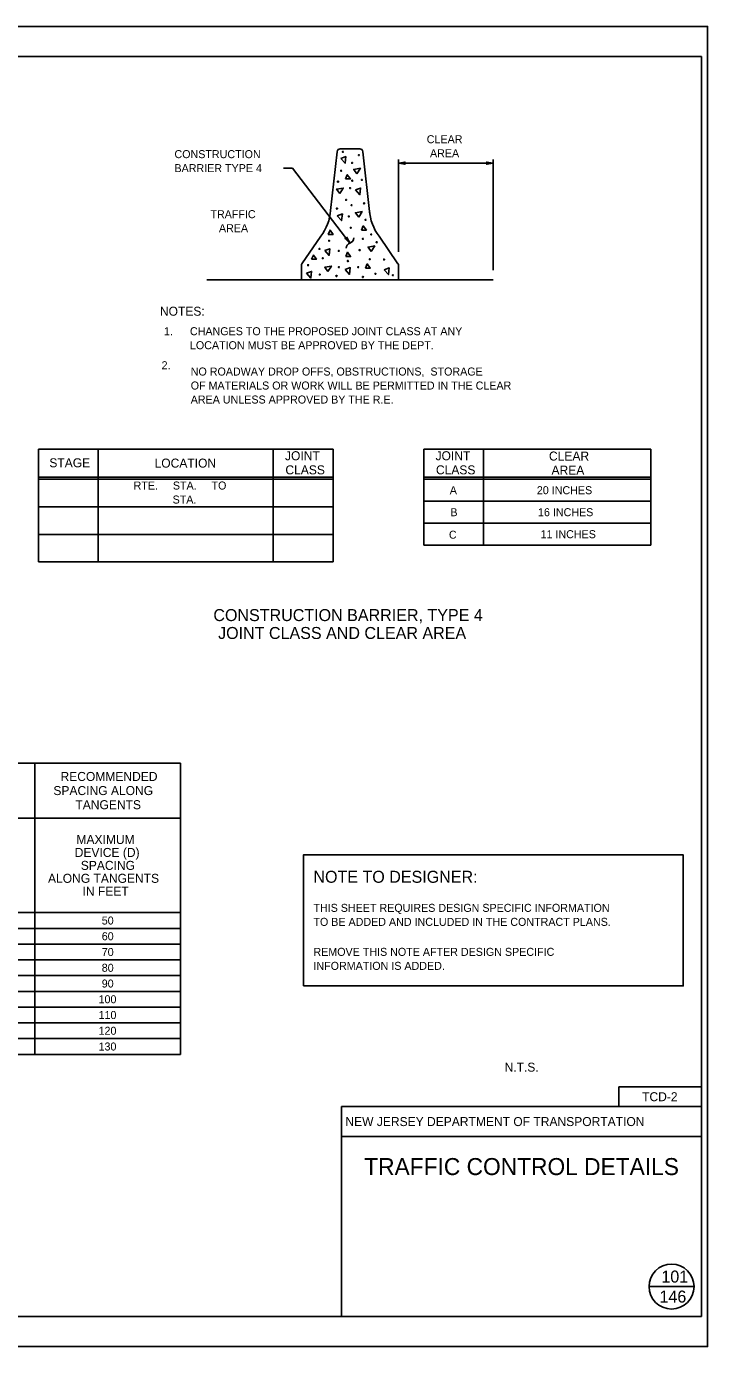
# Model space of a CAD drawing. Extents: x 499945 to 500993, y 502505 to 503165.
# Drawn here: x 500653 to 500993, y 502505 to 503165 of the extents above; entities that cross this region are included whole.
import ezdxf

# ---------------------------------------------------------------- set-up
doc = ezdxf.new("R2010")
doc.units = 0
for name, color, linetype in [('1', 7, 'Continuous'), ('24', 7, 'Continuous'), ('3', 7, 'Continuous'), ('41', 7, 'Continuous'), ('5', 7, 'Continuous'), ('63', 7, 'Continuous')]:
    doc.layers.add(name, color=color, linetype=linetype)

msp = doc.modelspace()

# ---------------------------------------------------------------- linework, layer by layer
at = {"layer": '1'}
for p, q in [((500993, 503165), (499944.83, 503165)), ((500990, 503150), (500000, 503150)), ((500990, 502520), (500990, 503150)), ((500838.59, 503096.63), (500885.83, 503096.63)), ((500742.78, 503038.23), (500885.83, 503038.23)), ((500658.61, 502953.61), (500658.61, 502897.28)), ((500658.61, 502953.61), (500688.47, 502953.61)), ((500688.47, 502953.61), (500688.47, 502897.28)), ((500688.47, 502953.61), (500775.98, 502953.61)), ((500775.98, 502953.61), (500775.98, 502897.28)), ((500775.98, 502953.61), (500805.84, 502953.61)), ((500805.84, 502953.61), (500805.84, 502897.28)), ((500851.2, 502953.61), (500851.2, 502905.65)), ((500851.2, 502953.61), (500964.64, 502953.61)), ((500881.06, 502953.61), (500881.06, 502905.65)), ((500964.64, 502953.61), (500964.64, 502905.65)), ((500658.61, 502939.62), (500805.84, 502939.62)), ((500658.61, 502938.62), (500805.84, 502938.62)), ((500851.2, 502939.62), (500964.64, 502939.62)), ((500851.2, 502938.62), (500964.64, 502938.62)), ((500851.2, 502927.63), (500964.64, 502927.63)), ((500658.61, 502924.84), (500805.84, 502924.84)), ((500851.2, 502916.64), (500964.64, 502916.64)), ((500658.61, 502911.06), (500805.84, 502911.06)), ((500851.2, 502905.65), (500964.64, 502905.65)), ((500658.61, 502897.28), (500805.84, 502897.28)), ((500990, 502634.84), (500948.66, 502634.84)), ((500948.66, 502634.84), (500948.66, 502625)), ((500990, 502625), (500810, 502625)), ((500810, 502625), (500810, 502520)), ((500990, 502610), (500810, 502610)), ((500975, 502535), (500963.75, 502535)), ((500975, 502535), (500986.25, 502535)), ((500000, 502520), (500990, 502520)), ((500993, 502505), (499944.83, 502505))]:
    msp.add_line(p, q, dxfattribs=at)
msp.add_lwpolyline([(500791.04, 502685.34), (500980.86, 502685.34), (500980.86, 502750.82), (500791.04, 502750.82)], close=True, dxfattribs=at)
msp.add_circle((500975, 502535), 11.25, dxfattribs=at)
at = {"layer": '24'}
for points in [[(500838.59, 503096.63), (500841.86, 503096.05), (500841.08, 503096.63), (500841.84, 503097.2), (500838.59, 503096.63), (500838.8, 503096.63), (500841.77, 503096.09), (500841.02, 503096.63), (500841.71, 503097.15), (500838.92, 503096.64), (500839.03, 503096.63), (500841.57, 503096.18), (500841, 503096.63), (500841.59, 503097.08), (500839.08, 503096.63), (500839.19, 503096.64), (500841.41, 503096.24), (500840.98, 503096.63), (500841.42, 503097.03), (500839.51, 503096.64), (500839.69, 503096.64), (500841.24, 503096.33), (500840.94, 503096.62), (500841.27, 503096.94), (500839.72, 503096.63), (500839.9, 503096.62), (500841.07, 503096.42), (500840.84, 503096.64), (500841.09, 503096.87), (500840.06, 503096.63), (500840.22, 503096.61), (500840.93, 503096.48), (500840.81, 503096.63), (500841, 503096.81), (500840.31, 503096.63), (500840.77, 503096.52), (500840.7, 503096.64), (500840.9, 503096.77), (500840.42, 503096.64), (500840.72, 503096.57), (500840.6, 503096.67), (500840.74, 503096.73), (500840.6, 503096.63), (500840.67, 503096.62)], [(500885.83, 503096.63), (500882.56, 503097.21), (500883.34, 503096.63), (500882.57, 503096.06), (500885.83, 503096.63), (500885.61, 503096.62), (500882.65, 503097.16), (500883.4, 503096.62), (500882.71, 503096.1), (500885.5, 503096.61), (500885.39, 503096.63), (500882.85, 503097.08), (500883.42, 503096.62), (500882.83, 503096.18), (500885.34, 503096.63), (500885.23, 503096.61), (500883.01, 503097.01), (500883.44, 503096.63), (500883, 503096.23), (500884.91, 503096.61), (500884.73, 503096.61), (500883.17, 503096.93), (500883.48, 503096.64), (500883.15, 503096.31), (500884.69, 503096.63), (500884.52, 503096.64), (500883.35, 503096.84), (500883.58, 503096.61), (500883.33, 503096.39), (500884.36, 503096.63), (500884.19, 503096.64), (500883.49, 503096.78), (500883.61, 503096.62), (500883.42, 503096.45), (500884.11, 503096.63), (500883.65, 503096.74), (500883.72, 503096.61), (500883.52, 503096.49), (500883.99, 503096.61), (500883.69, 503096.69), (500883.82, 503096.59), (500883.67, 503096.53), (500883.82, 503096.62), (500883.74, 503096.64)], [(500814.31, 503056.66), (500812.77, 503059.61), (500812.79, 503058.63), (500811.87, 503058.89), (500814.31, 503056.66), (500814.17, 503056.83), (500812.79, 503059.51), (500812.82, 503058.58), (500811.99, 503058.82), (500814.09, 503056.91), (500814.03, 503057.01), (500812.85, 503059.3), (500812.83, 503058.57), (500812.12, 503058.76), (500814, 503057.05), (500813.93, 503057.13), (500812.89, 503059.13), (500812.85, 503058.55), (500812.26, 503058.66), (500813.73, 503057.38), (500813.62, 503057.52), (500812.93, 503058.95), (500812.88, 503058.53), (500812.42, 503058.59), (500813.61, 503057.56), (500813.51, 503057.7), (500812.96, 503058.75), (500812.92, 503058.44), (500812.59, 503058.49), (500813.41, 503057.83), (500813.32, 503057.97), (500813, 503058.6), (500812.95, 503058.42), (500812.69, 503058.46), (500813.26, 503058.02), (500813.06, 503058.45), (500813, 503058.32), (500812.78, 503058.41), (500813.17, 503058.11), (500813.05, 503058.39), (500813.05, 503058.23), (500812.91, 503058.31), (500813.07, 503058.25), (500813.04, 503058.32)]]:
    msp.add_lwpolyline(points, dxfattribs=at)
for centre, start, end in [((500813.41, 503059.28), 288.80041, 359.1656), ((500815.2, 503054.04), 108.80041, 179.1656)]:
    msp.add_arc(centre, 2.77, start, end, dxfattribs=at)
at = {"layer": '3'}
for p, q in [((500807.85, 503102.36), (500804.59, 503073.03)), ((500809.46, 503103.79), (500819.15, 503103.79)), ((500820.76, 503102.36), (500824.25, 503070.97)), ((500799.74, 503060.08), (500790.31, 503046.35)), ((500828.87, 503060.08), (500838.3, 503046.35)), ((500790.02, 503038.23), (500790.02, 503045.43)), ((500838.59, 503038.23), (500838.59, 503045.43)), ((500838.59, 503038.23), (500790.02, 503038.23))]:
    msp.add_line(p, q, dxfattribs=at)
for centre, radius, start, end in [((500809.46, 503102.17), 1.62, 90, 173.29016), ((500819.15, 503102.17), 1.62, 6.70984, 90), ((500780.55, 503074.66), 24.1, 322.76719, 356.12072), ((500848.06, 503074.66), 24.1, 183.87928, 217.23281), ((500791.64, 503045.43), 1.62, 145.52407, 180), ((500836.97, 503045.43), 1.62, 0, 34.47593)]:
    msp.add_arc(centre, radius, start, end, dxfattribs=at)
at = {"layer": '41'}
msp.add_line((500969.33, 502629.92), (500969.33, 502629.92), dxfattribs=at)
msp.add_lwpolyline([(499944.83, 502505), (500993, 502505), (500993, 503165), (499944.83, 503165)], close=True, dxfattribs=at)
at = {"layer": '5'}
for p, q in [((500838.59, 503052.33), (500838.59, 503098.52)), ((500885.83, 503043.17), (500885.83, 503098.52)), ((500785.55, 503094.08), (500781.06, 503094.08)), ((500785.55, 503094.08), (500814.31, 503056.66)), ((500434.41, 502796.75), (500729.69, 502796.75)), ((500656.85, 502796.75), (500656.85, 502651.08)), ((500729.69, 502796.75), (500729.69, 502651.08)), ((500434.41, 502769.19), (500729.69, 502769.19)), ((500434.41, 502721.95), (500729.69, 502721.95)), ((500434.41, 502714.07), (500729.69, 502714.07)), ((500434.41, 502706.2), (500729.69, 502706.2)), ((500434.41, 502698.32), (500729.69, 502698.32)), ((500434.41, 502690.45), (500729.69, 502690.45)), ((500434.41, 502682.58), (500729.69, 502682.58)), ((500434.41, 502674.7), (500729.69, 502674.7)), ((500434.41, 502666.83), (500729.69, 502666.83)), ((500434.41, 502658.95), (500729.69, 502658.95)), ((500434.41, 502651.08), (500729.69, 502651.08))]:
    msp.add_line(p, q, dxfattribs=at)
for points in [[(500809.69, 503099), (500812.23, 503099.95), (500811.88, 503096.6)], [(500817.81, 503091.31), (500816.2, 503093.5), (500819.53, 503094.07)], [(500812.08, 503088.76), (500814.49, 503088.76), (500812.98, 503090.87)], [(500809.19, 503081.46), (500807.59, 503083.65), (500810.91, 503084.21)], [(500817.07, 503083.23), (500819.61, 503084.18), (500819.26, 503080.83)], [(500818.67, 503069.63), (500817.06, 503071.82), (500820.39, 503072.39)], [(500807.96, 503070.3), (500810.5, 503071.25), (500810.15, 503067.9)], [(500820.07, 503063.18), (500822.48, 503063.18), (500820.97, 503065.29)], [(500803.46, 503061.04), (500805.88, 503061.04), (500804.37, 503063.15)], [(500801.69, 503052.93), (500804.23, 503053.88), (500803.87, 503050.53)], [(500812.2, 503049.95), (500814.62, 503049.95), (500813.11, 503052.06)], [(500824.95, 503052.51), (500823.34, 503054.7), (500826.67, 503055.26)], [(500795.09, 503048.6), (500797.5, 503048.6), (500796, 503050.71)], [(500822.05, 503044.16), (500824.46, 503044.16), (500822.96, 503046.27)], [(500792.58, 503041.59), (500795.12, 503042.55), (500794.76, 503039.19)], [(500803.28, 503042.41), (500801.68, 503044.59), (500805, 503045.16)], [(500811.9, 503043.44), (500814.44, 503044.39), (500814.09, 503041.04)], [(500831.35, 503043.32), (500833.89, 503044.27), (500833.54, 503040.92)]]:
    msp.add_lwpolyline(points, close=True, dxfattribs=at)
for centre in [(500810.77, 503102.29), (500818.78, 503100.69), (500809.91, 503092.81), (500815.33, 503096.75), (500808.31, 503087.39), (500815.45, 503087.88), (500820.25, 503088.25), (500812.37, 503078.27), (500814.34, 503084.19), (500807.82, 503073.96), (500815.08, 503075.56), (500821.36, 503076.55), (500813.73, 503070.02), (500822.1, 503068.29), (500814.71, 503064.35), (500820.75, 503058.81), (500824.93, 503061.03), (500799.08, 503053.76), (500803.88, 503057.82), (500808.68, 503052.77), (500819.15, 503053.14), (500827.64, 503057.08), (500793.42, 503045.63), (500800.68, 503049.08), (500813.24, 503047.72), (500824.19, 503048.59), (500831.33, 503048.46), (500799.2, 503040.95), (500807.57, 503040.21), (500808.8, 503044.64), (500818.41, 503044.64), (500820.75, 503039.72), (500827.02, 503041.32), (500835.76, 503040.58)]:
    msp.add_circle(centre, 0.25, dxfattribs=at)

# ---------------------------------------------------------------- texts
at = {"layer": '1'}
for s, height, p in [('CLEAR', 4, (500852.67, 503106.59)), ('CONSTRUCTION', 4, (500726.6, 503099.14)), ('AREA', 4, (500854.29, 503099.59)), ('BARRIER TYPE 4', 4, (500726.6, 503092.14)), ('TRAFFIC', 4, (500744.57, 503069.13)), ('AREA', 4, (500748.83, 503062.13)), ('NOTES:', 4.5, (500719.33, 503020.36)), ('1.', 4, (500721.38, 503010.61)), ('CHANGES TO THE PROPOSED JOINT CLASS AT ANY', 4, (500734.33, 503010.61)), ('LOCATION MUST BE APPROVED BY THE DEPT.', 4, (500734.33, 503003.61)), ('2.', 4, (500720.17, 502993.61)), ('NO ROADWAY DROP OFFS, OBSTRUCTIONS,  STORAGE', 4, (500734.73, 502990.46)), ('OF MATERIALS OR WORK WILL BE PERMITTED IN THE CLEAR', 4, (500734.73, 502983.46)), ('AREA UNLESS APPROVED BY THE R.E.', 4, (500734.73, 502976.46)), ('JOINT', 4.5, (500857.06, 502948.11)), ('CLEAR', 4.5, (500913.74, 502947.96)), ('CLASS', 4.5, (500857.26, 502941.05)), ('AREA', 4.5, (500915.01, 502940.9)), ('RECOMMENDED', 4.5, (500669.66, 502787.78)), ('SPACING ALONG', 4.5, (500666.1, 502780.72)), ('TANGENTS', 4.5, (500677.1, 502773.66)), ('MAXIMUM', 4.5, (500677.62, 502756.26)), ('DEVICE (D)', 4.5, (500676.75, 502749.79)), ('SPACING', 4.5, (500679.79, 502743.32)), ('ALONG TANGENTS', 4.5, (500663.41, 502736.85)), ('IN FEET', 4.5, (500680.68, 502730.38)), ('THIS SHEET REQUIRES DESIGN SPECIFIC INFORMATION', 4, (500796.04, 502722.34)), ('TO BE ADDED AND INCLUDED IN THE CONTRACT PLANS.', 4, (500796.04, 502715.34)), ('REMOVE THIS NOTE AFTER DESIGN SPECIFIC ', 4, (500796.04, 502700.34)), ('INFORMATION IS ADDED.', 4, (500796.04, 502693.34)), ('N.T.S.', 4.5, (500891.56, 502642.44)), ('TCD-2', 4.5, (500960.28, 502627.67)), ('NEW JERSEY DEPARTMENT OF TRANSPORTATION', 4.5, (500812.02, 502615.25)), ('TRAFFIC CONTROL DETAILS', 8.5, (500821.44, 502590.75))]:
    msp.add_text(s, height=height, dxfattribs=at).set_placement(p)
at = {"layer": '3'}
for s, height, p in [('STAGE', 4.5, (500664.08, 502944.58)), ('LOCATION', 4.5, (500716.66, 502944.43)), ('JOINT', 4.5, (500781.84, 502948.11)), ('CLASS', 4.5, (500782.04, 502941.05)), ('146', 6, (500968.97, 502527))]:
    msp.add_text(s, height=height, dxfattribs=at).set_placement(p)
at = {"layer": '5'}
for s, height, p in [('RTE.     STA.     TO', 4, (500706.19, 502933.47)), ('A', 4, (500864.18, 502931.13)), ('20 INCHES', 4, (500907.69, 502931.13)), ('STA.', 4, (500725.67, 502926.47)), ('B', 4, (500864.47, 502920.13)), ('16 INCHES', 4, (500908.26, 502920.13)), ('C', 4, (500863.75, 502908.9)), ('11 INCHES', 4, (500909.54, 502909.14)), ('CONSTRUCTION BARRIER, TYPE 4', 6, (500746.04, 502867.7)), ('JOINT CLASS AND CLEAR AREA', 6, (500748.41, 502858.75)), ('NOTE TO DESIGNER:', 6, (500796.04, 502736.87)), ('50', 4, (500690.27, 502716.01)), ('60', 4, (500690.27, 502708.14)), ('70', 4, (500690.27, 502700.26)), ('80', 4, (500690.27, 502692.39)), ('90', 4, (500690.27, 502684.51)), ('100', 4, (500688.67, 502676.64)), ('110', 4, (500688.67, 502668.77)), ('120', 4, (500688.67, 502660.89)), ('130', 4, (500688.67, 502653.02))]:
    msp.add_text(s, height=height, dxfattribs=at).set_placement(p)
at = {"layer": '63'}
msp.add_text('101', height=6, dxfattribs=at).set_placement((500969.92, 502537))

doc.saveas('drawing.dxf')
